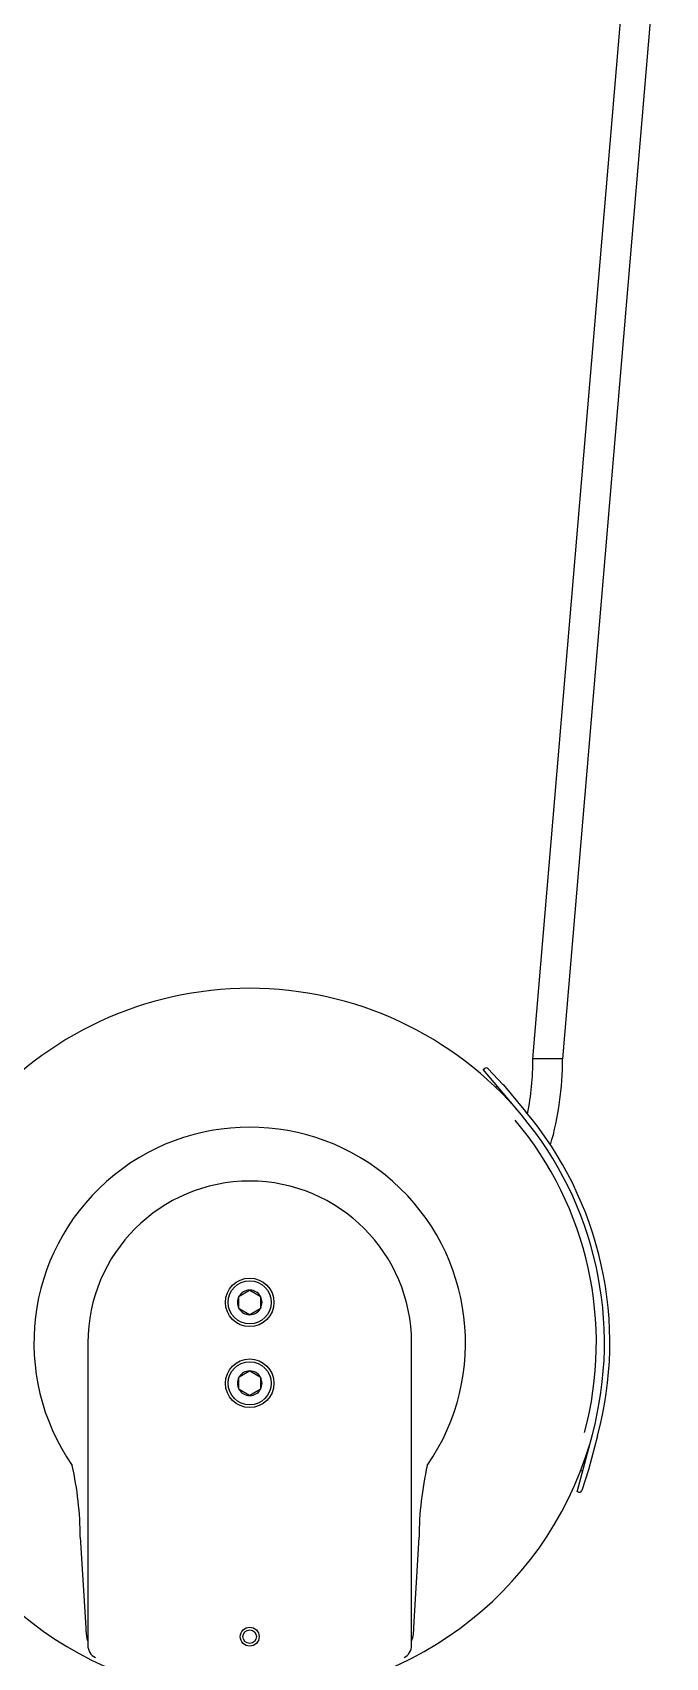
# Model space of a CAD drawing. Extents: x -599358 to 2865263, y -1062760 to 486533.
# Drawn here: x 1893552 to 1893808, y -664720 to -664065 of the extents above; entities that cross this region are included whole.
import ezdxf

# ---------------------------------------------------------------- set-up
doc = ezdxf.new("R2010")
doc.units = 0
for name, color, linetype in [('N010122-0000147_', 7, 'Continuous'), ('N080101-0000215_', 7, 'Continuous'), ('N090304-0000030_', 7, 'Continuous'), ('N090304-0000033_', 7, 'Continuous'), ('N090304-0000040_', 7, 'Continuous'), ('N090304-0000041_', 7, 'Continuous')]:
    doc.layers.add(name, color=color, linetype=linetype)

# ---------------------------------------------------------------- blocks, each defined once
blk = doc.blocks.new('23423wer-M')
at = {"layer": 'N010122-0000147_', "color": 1, "linetype": 'Continuous'}
for p, q in [((1672499.58, 541482.71), (1672502.66, 541484.48)), ((1672502.72, 541484.52), (1672502.66, 541484.48)), ((1672502.78, 541484.48), (1672502.72, 541484.52)), ((1672502.78, 541484.48), (1672505.86, 541482.71)), ((1672499.58, 541482.71), (1672499.52, 541482.67)), ((1672499.52, 541482.67), (1672499.52, 541482.6)), ((1672505.92, 541482.67), (1672505.86, 541482.71)), ((1672505.92, 541482.6), (1672505.92, 541482.67)), ((1672505.92, 541482.6), (1672505.92, 541479.05)), ((1672499.52, 541479.05), (1672499.52, 541478.98)), ((1672499.52, 541478.98), (1672499.58, 541478.94)), ((1672502.66, 541477.17), (1672499.58, 541478.94)), ((1672502.66, 541477.17), (1672502.72, 541477.13)), ((1672502.72, 541477.13), (1672502.78, 541477.17)), ((1672505.86, 541478.94), (1672502.78, 541477.17)), ((1672505.86, 541478.94), (1672505.92, 541478.98)), ((1672505.92, 541478.98), (1672505.92, 541479.05)), ((1672499.58, 541458.71), (1672502.66, 541460.48)), ((1672502.72, 541460.52), (1672502.66, 541460.48)), ((1672502.78, 541460.48), (1672502.72, 541460.52)), ((1672502.78, 541460.48), (1672505.86, 541458.71)), ((1672499.58, 541458.71), (1672499.52, 541458.67)), ((1672499.52, 541458.67), (1672499.52, 541458.6)), ((1672505.92, 541458.67), (1672505.86, 541458.71)), ((1672505.92, 541458.6), (1672505.92, 541458.67)), ((1672505.92, 541458.6), (1672505.92, 541455.05)), ((1672499.52, 541455.05), (1672499.52, 541454.98)), ((1672499.52, 541454.98), (1672499.58, 541454.94)), ((1672502.66, 541453.17), (1672499.58, 541454.94)), ((1672502.66, 541453.17), (1672502.72, 541453.13)), ((1672502.72, 541453.13), (1672502.78, 541453.17)), ((1672505.86, 541454.94), (1672502.78, 541453.17)), ((1672505.86, 541454.94), (1672505.92, 541454.98)), ((1672505.92, 541454.98), (1672505.92, 541455.05))]:
    blk.add_line(p, q, dxfattribs=at)
for centre in [(1672502.72, 541480.82), (1672502.72, 541456.82)]:
    blk.add_circle(centre, 6.4, dxfattribs=at)
for centre, radius, start, end in [((1672502.72, 541480.82), 3.66, 90.9642, 149.0358), ((1672502.72, 541480.82), 3.66, 30.9642, 89.0358), ((1672502.72, 541480.82), 3.66, 150.9642, 209.0358), ((1671622.2, 541480.82), 877.32, 359.88399, 0.11601), ((1672502.72, 541480.82), 3.66, 330.9642, 29.0358), ((1672502.72, 541480.82), 3.66, 210.9642, 269.0358), ((1672502.72, 541480.82), 3.66, 270.9642, 329.0358), ((1672502.72, 541456.82), 3.66, 90.9642, 149.0358), ((1672502.72, 541456.82), 3.66, 30.9642, 89.0358), ((1672502.72, 541456.82), 3.66, 150.9642, 209.0358), ((1671622.2, 541456.82), 877.32, 359.88399, 0.11601), ((1672502.72, 541456.82), 3.66, 330.9642, 29.0358), ((1672502.72, 541456.82), 3.66, 210.9642, 269.0358), ((1672502.72, 541456.82), 3.66, 270.9642, 329.0358)]:
    blk.add_arc(centre, radius, start, end, dxfattribs=at)
at = {"layer": 'N080101-0000215_', "color": 1, "linetype": 'Continuous'}
for p, q in [((1672586.72, 541553.14), (1672617.22, 541915.5)), ((1672626.02, 541915.5), (1672595.52, 541553.14)), ((1672595.52, 541553.14), (1672586.72, 541553.14))]:
    blk.add_line(p, q, dxfattribs=at)
for radius, start in [(84, 348.7653), (92.8, 343.9922)]:
    blk.add_arc((1672502.72, 541553.14), radius, start, 0, dxfattribs=at)
at = {"layer": 'N090304-0000030_', "color": 1, "linetype": 'Continuous'}
for p, q in [((1672572, 541549.93), (1672572.34, 541550.21)), ((1672583.31, 541536.45), (1672572, 541549.93)), ((1672573.43, 541550.15), (1672577.82, 541545.47)), ((1672575.65, 541544.64), (1672576.11, 541545.03)), ((1672577.85, 541545.44), (1672584.54, 541537.47)), ((1672599.78, 541424.6), (1672604.34, 541441.6)), ((1672605.88, 541441.18), (1672603.19, 541431.14)), ((1672603.18, 541431.09), (1672601.18, 541425.01)), ((1672601.44, 541430.78), (1672600.86, 541430.93)), ((1672600.21, 541424.48), (1672599.78, 541424.6))]:
    blk.add_line(p, q, dxfattribs=at)
for centre, radius, start, end in [((1672572.85, 541549.6), 0.8, 43.1897, 130), ((1672577.24, 541544.93), 0.8, 40, 43.1897), ((1672502.72, 541468.82), 106.8, 12.4994, 40), ((1672502.72, 541468.82), 102.8, 345, 40), ((1672502.72, 541468.82), 105.2, 345, 40), ((1672502.72, 541468.82), 106.8, 345, 12.4994), ((1672602.42, 541431.34), 0.8, 341.8103, 345), ((1672600.42, 541425.25), 0.8, 255, 341.8103)]:
    blk.add_arc(centre, radius, start, end, dxfattribs=at)
at = {"layer": 'N090304-0000033_', "color": 1, "linetype": 'Continuous'}
for p, q in [((1672452.48, 541411.14), (1672454.08, 541384.34)), ((1672551.36, 541384.34), (1672552.97, 541411.14))]:
    blk.add_line(p, q, dxfattribs=at)
for centre, radius, start, end in [((1672502.72, 541468.82), 105.2, 40, 140), ((1672502.72, 541468.82), 64, 325.3548, 214.6452), ((1672502.72, 541468.82), 105.2, 195, 343.4141), ((1672353.06, 541410.69), 99.41, 0.2579, 12.6396), ((1672648.27, 541411.15), 95.3, 167.092, 180.0104), ((1672541.39, 541383.87), 9.98, 339.8108, 2.7167)]:
    blk.add_arc(centre, radius, start, end, dxfattribs=at)
blk.add_open_spline([(1672454.08, 541384.34), (1672454.1, 541384.14), (1672454.12, 541383.77), (1672454.16, 541383.24), (1672454.21, 541382.78), (1672454.25, 541382.3), (1672454.31, 541381.84), (1672454.37, 541381.46), (1672454.41, 541381.2), (1672454.44, 541381.06), (1672454.47, 541380.92), (1672454.5, 541380.81), (1672454.53, 541380.7), (1672454.56, 541380.62), (1672454.59, 541380.55), (1672454.62, 541380.49), (1672454.65, 541380.45), (1672454.67, 541380.43), (1672454.69, 541380.42)], degree=3, knots=[0, 0, 0, 0, 0.148331, 0.28115, 0.398399, 0.500032, 0.636978, 0.750056, 0.791516, 0.829208, 0.863147, 0.893349, 0.919845, 0.942678, 0.961921, 0.977698, 0.990237, 1, 1, 1, 1], dxfattribs=at)
at = {"layer": 'N090304-0000040_', "color": 1, "linetype": 'Continuous'}
for p, q in [((1672454.72, 541468.82), (1672454.72, 541379.03)), ((1672550.72, 541379.03), (1672550.72, 541468.82))]:
    blk.add_line(p, q, dxfattribs=at)
for centre, radius in [((1672502.72, 541480.82), 7.2), ((1672502.72, 541456.82), 7.2), ((1672502.72, 541381.62), 2.8)]:
    blk.add_circle(centre, radius, dxfattribs=at)
for centre, radius, start, end in [((1672502.72, 541468.82), 48, 0, 180), ((1672458.72, 541379.03), 4, 180, 243.8961), ((1672546.72, 541379.03), 4, 296.1039, 360)]:
    blk.add_arc(centre, radius, start, end, dxfattribs=at)
at = {"layer": 'N090304-0000041_', "color": 1, "linetype": 'Continuous'}
blk.add_circle((1672502.72, 541381.62), 2, dxfattribs=at)

msp = doc.modelspace()

# ---------------------------------------------------------------- block references
at = {"xscale": 1.35874988235309, "yscale": 1.35874988235309, "zscale": 1.35874988235309}
msp.add_blockref('23423wer-M', (-378872.86, -1400314.16), dxfattribs=at)

doc.saveas('drawing.dxf')
